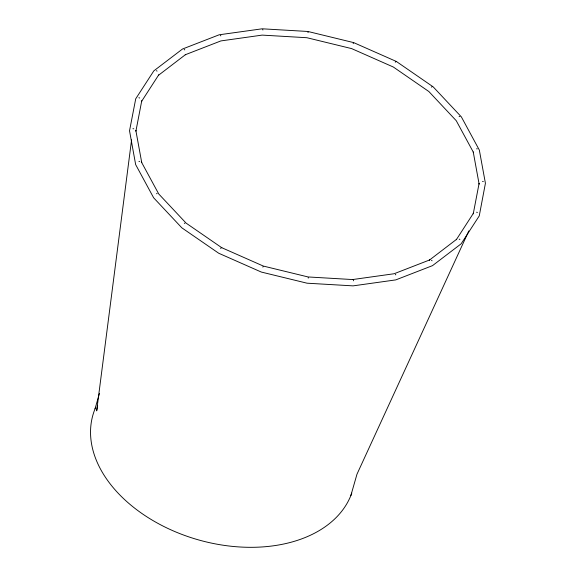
<?xml version="1.0" encoding="UTF-8"?>
<svg xmlns="http://www.w3.org/2000/svg" width="576" height="576" viewBox="0 0 576 576"><rect width="100%" height="100%" fill="white"/><g stroke="black" fill="none" stroke-linecap="round" stroke-linejoin="round"><path stroke-width="0.86" d="M308.225 278.143L308.225 277.567M131.573 139.882L96.667 410.868L97.661 405.67M95.033 408.852L99.439 393.466M350.849 495.576L356.976 474.206L468.828 230.904M353.182 43.632L353.39 43.106M262.872 267.113L263.088 266.587M220.615 248.443L221.026 248.004M395.244 62.208L395.654 61.776M184.313 223.416L184.896 223.099M431.374 87.12L431.957 86.803M156.456 193.738L157.162 193.55M459.108 116.662L459.814 116.482M352.562 279.562L394.114 273.744L429.782 259.898L429.343 260.158L456.638 239.278L456.293 239.738L473.422 213.257L473.249 213.84L479.074 183.521L479.124 184.118L473.242 151.992L473.494 152.489L456.257 120.715L428.861 91.526L393.336 67.025L351.641 48.607L306.9 37.721L262.166 35.107L220.896 40.918L185.227 54.763L185.659 54.504L158.364 75.377L158.71 74.909L141.581 101.398L141.746 100.814L135.914 131.134L135.864 130.536L141.746 162.662L141.494 162.166L158.724 193.946L186.12 223.135L221.818 247.752M138.931 161.424L139.723 161.388M476.546 148.824L477.338 148.802M352.836 279.569L308.095 276.955L263.347 266.069L221.645 247.644M132.941 128.678L133.762 128.801M482.508 181.418L483.329 181.541M138.888 97.733L139.68 97.999M476.59 212.213L477.382 212.486M396.274 61.423L353.65 42.602L307.915 31.471L262.188 28.8L219.175 34.79L182.477 49.032L153.821 70.877L135.727 98.791L129.528 130.795L135.655 164.599L153.641 197.791L181.829 227.822L218.722 253.246L261.346 272.066L307.073 283.198L353.066 285.869L395.806 279.886L432.504 265.644L461.16 243.799L479.254 215.892L485.417 183.29L479.34 150.084L461.362 116.892L433.174 86.861L396.446 61.531M156.37 70.704L157.075 71.093M459.194 239.119L459.9 239.522M184.19 49.421L184.774 49.91M431.496 260.302L432.079 260.798M220.457 35.345L220.867 35.899M395.395 274.313L395.806 274.882M262.706 29.426L262.915 30.01M353.354 280.202L353.563 280.793M308.045 32.076L308.045 32.645M351.785 493.114A135.245 91.022 16 0 1 189.396 537.084A135.245 91.022 16 0 1 95.688 407.29"/></g></svg>
